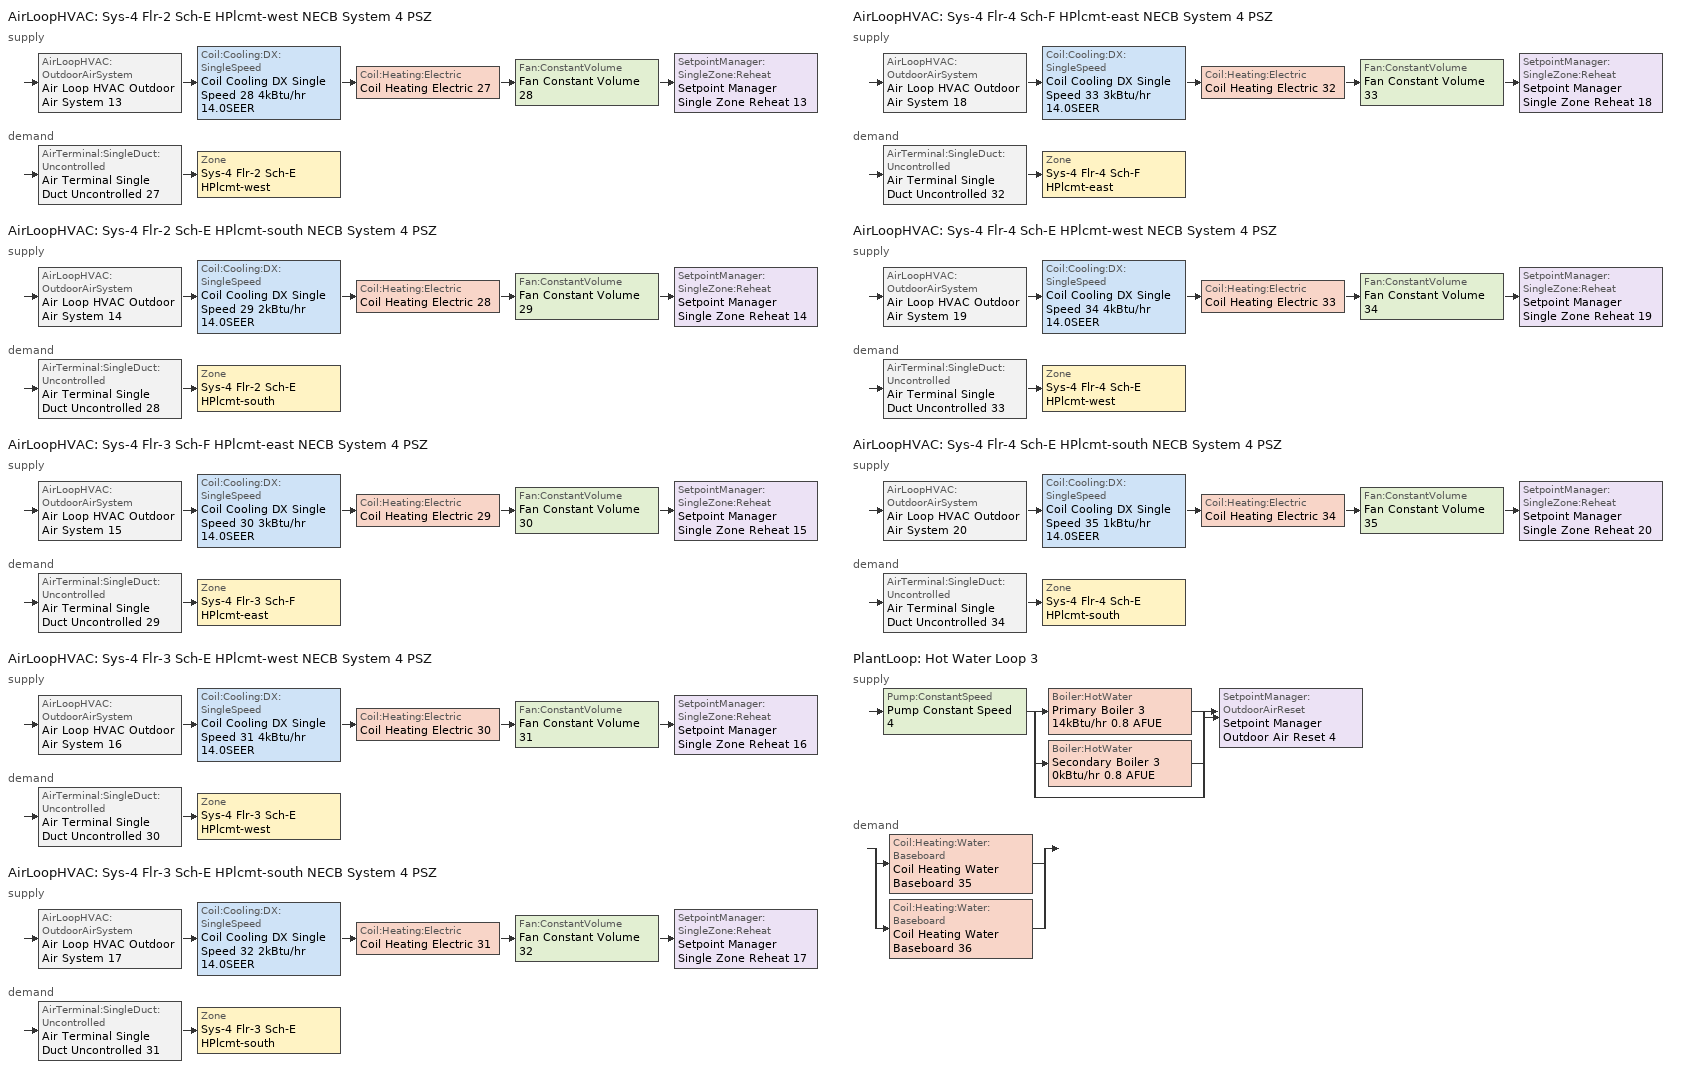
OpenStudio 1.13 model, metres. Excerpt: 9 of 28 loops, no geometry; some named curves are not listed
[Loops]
AirLoopHVAC 'Sys-4 Flr-2 Sch-E HPlcmt-west NECB System 4 PSZ'
 supply: AirLoopHVAC:OutdoorAirSystem 'Air Loop HVAC Outdoor Air System 13' > Coil:Cooling:DX:SingleSpeed 'Coil Cooling DX Single Speed 28 4kBtu/hr 14.0SEER' > Coil:Heating:Electric 'Coil Heating Electric 27' > Fan:ConstantVolume 'Fan Constant Volume 28' > SetpointManager:SingleZone:Reheat 'Setpoint Manager Single Zone Reheat 13'
 demand: AirTerminal:SingleDuct:Uncontrolled 'Air Terminal Single Duct Uncontrolled 27' > Zone 'Sys-4 Flr-2 Sch-E HPlcmt-west'
AirLoopHVAC 'Sys-4 Flr-2 Sch-E HPlcmt-south NECB System 4 PSZ'
 supply: AirLoopHVAC:OutdoorAirSystem 'Air Loop HVAC Outdoor Air System 14' > Coil:Cooling:DX:SingleSpeed 'Coil Cooling DX Single Speed 29 2kBtu/hr 14.0SEER' > Coil:Heating:Electric 'Coil Heating Electric 28' > Fan:ConstantVolume 'Fan Constant Volume 29' > SetpointManager:SingleZone:Reheat 'Setpoint Manager Single Zone Reheat 14'
 demand: AirTerminal:SingleDuct:Uncontrolled 'Air Terminal Single Duct Uncontrolled 28' > Zone 'Sys-4 Flr-2 Sch-E HPlcmt-south'
AirLoopHVAC 'Sys-4 Flr-3 Sch-F HPlcmt-east NECB System 4 PSZ'
 supply: AirLoopHVAC:OutdoorAirSystem 'Air Loop HVAC Outdoor Air System 15' > Coil:Cooling:DX:SingleSpeed 'Coil Cooling DX Single Speed 30 3kBtu/hr 14.0SEER' > Coil:Heating:Electric 'Coil Heating Electric 29' > Fan:ConstantVolume 'Fan Constant Volume 30' > SetpointManager:SingleZone:Reheat 'Setpoint Manager Single Zone Reheat 15'
 demand: AirTerminal:SingleDuct:Uncontrolled 'Air Terminal Single Duct Uncontrolled 29' > Zone 'Sys-4 Flr-3 Sch-F HPlcmt-east'
AirLoopHVAC 'Sys-4 Flr-3 Sch-E HPlcmt-west NECB System 4 PSZ'
 supply: AirLoopHVAC:OutdoorAirSystem 'Air Loop HVAC Outdoor Air System 16' > Coil:Cooling:DX:SingleSpeed 'Coil Cooling DX Single Speed 31 4kBtu/hr 14.0SEER' > Coil:Heating:Electric 'Coil Heating Electric 30' > Fan:ConstantVolume 'Fan Constant Volume 31' > SetpointManager:SingleZone:Reheat 'Setpoint Manager Single Zone Reheat 16'
 demand: AirTerminal:SingleDuct:Uncontrolled 'Air Terminal Single Duct Uncontrolled 30' > Zone 'Sys-4 Flr-3 Sch-E HPlcmt-west'
AirLoopHVAC 'Sys-4 Flr-3 Sch-E HPlcmt-south NECB System 4 PSZ'
 supply: AirLoopHVAC:OutdoorAirSystem 'Air Loop HVAC Outdoor Air System 17' > Coil:Cooling:DX:SingleSpeed 'Coil Cooling DX Single Speed 32 2kBtu/hr 14.0SEER' > Coil:Heating:Electric 'Coil Heating Electric 31' > Fan:ConstantVolume 'Fan Constant Volume 32' > SetpointManager:SingleZone:Reheat 'Setpoint Manager Single Zone Reheat 17'
 demand: AirTerminal:SingleDuct:Uncontrolled 'Air Terminal Single Duct Uncontrolled 31' > Zone 'Sys-4 Flr-3 Sch-E HPlcmt-south'
AirLoopHVAC 'Sys-4 Flr-4 Sch-F HPlcmt-east NECB System 4 PSZ'
 supply: AirLoopHVAC:OutdoorAirSystem 'Air Loop HVAC Outdoor Air System 18' > Coil:Cooling:DX:SingleSpeed 'Coil Cooling DX Single Speed 33 3kBtu/hr 14.0SEER' > Coil:Heating:Electric 'Coil Heating Electric 32' > Fan:ConstantVolume 'Fan Constant Volume 33' > SetpointManager:SingleZone:Reheat 'Setpoint Manager Single Zone Reheat 18'
 demand: AirTerminal:SingleDuct:Uncontrolled 'Air Terminal Single Duct Uncontrolled 32' > Zone 'Sys-4 Flr-4 Sch-F HPlcmt-east'
AirLoopHVAC 'Sys-4 Flr-4 Sch-E HPlcmt-west NECB System 4 PSZ'
 supply: AirLoopHVAC:OutdoorAirSystem 'Air Loop HVAC Outdoor Air System 19' > Coil:Cooling:DX:SingleSpeed 'Coil Cooling DX Single Speed 34 4kBtu/hr 14.0SEER' > Coil:Heating:Electric 'Coil Heating Electric 33' > Fan:ConstantVolume 'Fan Constant Volume 34' > SetpointManager:SingleZone:Reheat 'Setpoint Manager Single Zone Reheat 19'
 demand: AirTerminal:SingleDuct:Uncontrolled 'Air Terminal Single Duct Uncontrolled 33' > Zone 'Sys-4 Flr-4 Sch-E HPlcmt-west'
AirLoopHVAC 'Sys-4 Flr-4 Sch-E HPlcmt-south NECB System 4 PSZ'
 supply: AirLoopHVAC:OutdoorAirSystem 'Air Loop HVAC Outdoor Air System 20' > Coil:Cooling:DX:SingleSpeed 'Coil Cooling DX Single Speed 35 1kBtu/hr 14.0SEER' > Coil:Heating:Electric 'Coil Heating Electric 34' > Fan:ConstantVolume 'Fan Constant Volume 35' > SetpointManager:SingleZone:Reheat 'Setpoint Manager Single Zone Reheat 20'
 demand: AirTerminal:SingleDuct:Uncontrolled 'Air Terminal Single Duct Uncontrolled 34' > Zone 'Sys-4 Flr-4 Sch-E HPlcmt-south'
PlantLoop 'Hot Water Loop 3'
 supply: Pump:ConstantSpeed 'Pump Constant Speed 4' > split
  | Boiler:HotWater 'Primary Boiler 3 14kBtu/hr 0.8 AFUE'
  | Boiler:HotWater 'Secondary Boiler 3 0kBtu/hr 0.8 AFUE'
  | bypass
  join > SetpointManager:OutdoorAirReset 'Setpoint Manager Outdoor Air Reset 4'
 demand: split
  | Coil:Heating:Water:Baseboard 'Coil Heating Water Baseboard 35'
  | Coil:Heating:Water:Baseboard 'Coil Heating Water Baseboard 36'
[Sizing:Zone] Zone Cooling Design Supply Air Temperature Input Method=SupplyAirTemperature; Zone Cooling Design Supply Air Temperature {C}=13; Zone Cooling Design Supply Air Temperature Difference {deltaC}=11.11; Zone Heating Design Supply Air Temperature Input Method=SupplyAirTemperature; Zone Heating Design Supply Air Temperature {C}=43; Zone Heating Design Supply Air Temperature Difference {deltaC}=11.11; Zone Cooling Design Supply Air Humidity Ratio {kg-H2O/kg-air}=0.0085; Zone Heating Design Supply Air Humidity Ratio {kg-H2O/kg-air}=0.008; Zone Heating Sizing Factor=1.3; Zone Cooling Sizing Factor=1.1; Cooling Design Air Flow Method=DesignDay; Heating Design Air Flow Method=DesignDay; Account for Dedicated Outdoor Air System=No; Dedicated Outdoor Air System Control Strategy=NeutralSupplyAir; Dedicated Outdoor Air Low Setpoint Temperature for Design {C}=autosize; Dedicated Outdoor Air High Setpoint Temperature for Design {C}=autosize
Sys-4 Flr-2 Sch-E HPlcmt-west; Sys-4 Flr-2 Sch-E HPlcmt-south; Sys-4 Flr-3 Sch-F HPlcmt-east; Sys-4 Flr-3 Sch-E HPlcmt-west; Sys-4 Flr-3 Sch-E HPlcmt-south; Sys-4 Flr-4 Sch-F HPlcmt-east; Sys-4 Flr-4 Sch-E HPlcmt-west; Sys-4 Flr-4 Sch-E HPlcmt-south
[Zone equipment]
Sys-4 Flr-2 Sch-E HPlcmt-west: Air Terminal Single Duct Uncontrolled 27, Zone HVAC Baseboard Convective Water 27
Sys-4 Flr-2 Sch-E HPlcmt-south: Air Terminal Single Duct Uncontrolled 28, Zone HVAC Baseboard Convective Water 28
Sys-4 Flr-3 Sch-F HPlcmt-east: Air Terminal Single Duct Uncontrolled 29, Zone HVAC Baseboard Convective Water 29
Sys-4 Flr-3 Sch-E HPlcmt-west: Air Terminal Single Duct Uncontrolled 30, Zone HVAC Baseboard Convective Water 30
Sys-4 Flr-3 Sch-E HPlcmt-south: Air Terminal Single Duct Uncontrolled 31, Zone HVAC Baseboard Convective Water 31
Sys-4 Flr-4 Sch-F HPlcmt-east: Air Terminal Single Duct Uncontrolled 32, Zone HVAC Baseboard Convective Water 32
Sys-4 Flr-4 Sch-E HPlcmt-west: Air Terminal Single Duct Uncontrolled 33, Zone HVAC Baseboard Convective Water 33
Sys-4 Flr-4 Sch-E HPlcmt-south: Air Terminal Single Duct Uncontrolled 34, Zone HVAC Baseboard Convective Water 34
[PlantLoop]
Hot Water Loop 3: Fluid Type=Water; Plant Loop Volume {m3}=Autocalculate; Load Distribution Scheme=Optimal
[Sizing:Plant]
Hot Water Loop 3: Loop Type=Heating; Design Loop Exit Temperature {C}=82; Loop Design Temperature Difference {deltaC}=16; Sizing Option=NonCoincident; Zone Timesteps in Averaging Window=1; Coincident Sizing Factor Mode=None
[Pump:ConstantSpeed]
Pump Constant Speed 4: Rated Flow Rate {m3/s}=autosize; Rated Pump Head {Pa}=179352; Rated Power Consumption {W}=autosize; Motor Efficiency=0.7; Fraction of Motor Inefficiencies to Fluid Stream=0; Pump Control Type=Intermittent
[Boiler:HotWater] Fuel Type=FuelOil#1; Nominal Thermal Efficiency=0.8; Water Outlet Upper Temperature Limit {C}=99; Boiler Flow Mode=ConstantFlow; Parasitic Electric Load {W}=0; Sizing Factor=1
Name | Nominal Capacity {W} | Normalized Boiler Efficiency Curve
Primary Boiler 3 14kBtu/hr 0.8 AFUE | 4213.48 | BOILER-EFFFPLR-NECB2011 3
Secondary Boiler 3 0kBtu/hr 0.8 AFUE | 0.001 | BOILER-EFFFPLR-NECB2011 7
[SetpointManager:OutdoorAirReset]
Setpoint Manager Outdoor Air Reset 4: Control Variable=Temperature; Setpoint at Outdoor Low Temperature {C}=82; Outdoor Low Temperature {C}=-16; Setpoint at Outdoor High Temperature {C}=60; Outdoor High Temperature {C}=0
[AirLoopHVAC] Availability Schedule=Always On Discrete; Design Supply Air Flow Rate {m3/s}=AutoSize
Sys-4 Flr-2 Sch-E HPlcmt-west NECB System 4 PSZ; Sys-4 Flr-2 Sch-E HPlcmt-south NECB System 4 PSZ; Sys-4 Flr-3 Sch-F HPlcmt-east NECB System 4 PSZ; Sys-4 Flr-3 Sch-E HPlcmt-west NECB System 4 PSZ; Sys-4 Flr-3 Sch-E HPlcmt-south NECB System 4 PSZ; Sys-4 Flr-4 Sch-F HPlcmt-east NECB System 4 PSZ; Sys-4 Flr-4 Sch-E HPlcmt-west NECB System 4 PSZ; Sys-4 Flr-4 Sch-E HPlcmt-south NECB System 4 PSZ
[Sizing:System] Type of Load to Size On=Sensible; Design Outdoor Air Flow Rate {m3/s}=Autosize; Minimum System Air Flow Ratio=1; Preheat Design Temperature {C}=7; Preheat Design Humidity Ratio {kg-H2O/kg-Air}=0.008; Precool Design Temperature {C}=13; Precool Design Humidity Ratio {kg-H2O/kg-Air}=0.008; Central Cooling Design Supply Air Temperature {C}=13; Central Heating Design Supply Air Temperature {C}=43; Sizing Option=NonCoincident; 100% Outdoor Air in Cooling=No; 100% Outdoor Air in Heating=No; Central Cooling Design Supply Air Humidity Ratio {kg-H2O/kg-Air}=0.0085; Central Heating Design Supply Air Humidity Ratio {kg-H2O/kg-Air}=0.008; Cooling Design Air Flow Method=DesignDay; Cooling Design Air Flow Rate {m3/s}=0; Heating Design Air Flow Method=DesignDay; Heating Design Air Flow Rate {m3/s}=0; System Outdoor Air Method=ZoneSum; Zone Maximum Outdoor Air Fraction=1; Cooling Supply Air Flow Rate Per Floor Area {m3/s-m2}=0.00996765; Cooling Fraction of Autosized Cooling Supply Air Flow Rate=1; Cooling Supply Air Flow Rate Per Unit Cooling Capacity {m3/s-W}=3.94755e-05; Heating Supply Air Flow Rate Per Floor Area {m3/s-m2}=0.00996765; Heating Fraction of Autosized Heating Supply Air Flow Rate=1; Heating Fraction of Autosized Cooling Supply Air Flow Rate=1; Heating Supply Air Flow Rate Per Unit Heating Capacity {m3/s-W}=3.15882e-05; Cooling Design Capacity Method=CoolingDesignCapacity; Cooling Design Capacity {W}=autosize; Cooling Design Capacity Per Floor Area {W/m2}=234.7; Fraction of Autosized Cooling Design Capacity=1; Heating Design Capacity Method=HeatingDesignCapacity; Heating Design Capacity {W}=autosize; Heating Design Capacity Per Floor Area {W/m2}=157; Fraction of Autosized Heating Design Capacity=1; Central Cooling Capacity Control Method=OnOff
Sys-4 Flr-2 Sch-E HPlcmt-west NECB System 4 PSZ; Sys-4 Flr-2 Sch-E HPlcmt-south NECB System 4 PSZ; Sys-4 Flr-3 Sch-F HPlcmt-east NECB System 4 PSZ; Sys-4 Flr-3 Sch-E HPlcmt-west NECB System 4 PSZ; Sys-4 Flr-3 Sch-E HPlcmt-south NECB System 4 PSZ; Sys-4 Flr-4 Sch-F HPlcmt-east NECB System 4 PSZ; Sys-4 Flr-4 Sch-E HPlcmt-west NECB System 4 PSZ; Sys-4 Flr-4 Sch-E HPlcmt-south NECB System 4 PSZ
[Fan:ConstantVolume] Availability Schedule=Always On Discrete; Fan Efficiency=0.39975; Pressure Rise {Pa}=640; Maximum Flow Rate {m3/s}=AutoSize; Motor Efficiency=0.615
Fan Constant Volume 28; Fan Constant Volume 29; Fan Constant Volume 30; Fan Constant Volume 31; Fan Constant Volume 32; Fan Constant Volume 33; Fan Constant Volume 34; Fan Constant Volume 35
[Coil:Cooling:DX:SingleSpeed] Availability Schedule=Always On Discrete; Rated Total Cooling Capacity {W}=autosize; Rated Sensible Heat Ratio=autosize; Rated COP {W/W}=3.8248; Rated Air Flow Rate {m3/s}=autosize; Rated Evaporator Fan Power Per Volume Flow Rate {W/(m3/s)}=773.3; Condenser Type=AirCooled; Evaporative Condenser Effectiveness=0; Evaporative Condenser Air Flow Rate {m3/s}=Autosize; Evaporative Condenser Pump Rated Power Consumption {W}=Autosize; Crankcase Heater Capacity {W}=0; Maximum Outdoor Dry-Bulb Temperature for Crankcase Heater Operation {C}=0; Basin Heater Capacity {W/K}=0; Basin Heater Setpoint Temperature {C}=10
Name | Total Cooling Capacity Function of Temperature Curve | Total Cooling Capacity Function of Flow Fraction Curve | Energy Input Ratio Function of Temperature Curve | Energy Input Ratio Function of Flow Fraction Curve | Part Load Fraction Correlation Curve
Coil Cooling DX Single Speed 28 4kBtu/hr 14.0SEER | DXCOOL-NECB2011-REF-CAPFT 20 | DXCOOL-NECB2011-REF-CAPFFLOW 20 | DXCOOL-NECB2011-REF-COOLEIRFT 20 | DXCOOL-NECB2011-REF-COOLEIRFFLOW 20 | DXCOOL-NECB2011-REF-COOLPLFFPLR 20
Coil Cooling DX Single Speed 29 2kBtu/hr 14.0SEER | DXCOOL-NECB2011-REF-CAPFT 21 | DXCOOL-NECB2011-REF-CAPFFLOW 21 | DXCOOL-NECB2011-REF-COOLEIRFT 21 | DXCOOL-NECB2011-REF-COOLEIRFFLOW 21 | DXCOOL-NECB2011-REF-COOLPLFFPLR 21
Coil Cooling DX Single Speed 30 3kBtu/hr 14.0SEER | DXCOOL-NECB2011-REF-CAPFT 23 | DXCOOL-NECB2011-REF-CAPFFLOW 23 | DXCOOL-NECB2011-REF-COOLEIRFT 23 | DXCOOL-NECB2011-REF-COOLEIRFFLOW 23 | DXCOOL-NECB2011-REF-COOLPLFFPLR 23
Coil Cooling DX Single Speed 31 4kBtu/hr 14.0SEER | DXCOOL-NECB2011-REF-CAPFT 24 | DXCOOL-NECB2011-REF-CAPFFLOW 24 | DXCOOL-NECB2011-REF-COOLEIRFT 24 | DXCOOL-NECB2011-REF-COOLEIRFFLOW 24 | DXCOOL-NECB2011-REF-COOLPLFFPLR 24
Coil Cooling DX Single Speed 32 2kBtu/hr 14.0SEER | DXCOOL-NECB2011-REF-CAPFT 25 | DXCOOL-NECB2011-REF-CAPFFLOW 25 | DXCOOL-NECB2011-REF-COOLEIRFT 25 | DXCOOL-NECB2011-REF-COOLEIRFFLOW 25 | DXCOOL-NECB2011-REF-COOLPLFFPLR 25
Coil Cooling DX Single Speed 33 3kBtu/hr 14.0SEER | DXCOOL-NECB2011-REF-CAPFT 26 | DXCOOL-NECB2011-REF-CAPFFLOW 26 | DXCOOL-NECB2011-REF-COOLEIRFT 26 | DXCOOL-NECB2011-REF-COOLEIRFFLOW 26 | DXCOOL-NECB2011-REF-COOLPLFFPLR 26
Coil Cooling DX Single Speed 34 4kBtu/hr 14.0SEER | DXCOOL-NECB2011-REF-CAPFT 27 | DXCOOL-NECB2011-REF-CAPFFLOW 27 | DXCOOL-NECB2011-REF-COOLEIRFT 27 | DXCOOL-NECB2011-REF-COOLEIRFFLOW 27 | DXCOOL-NECB2011-REF-COOLPLFFPLR 27
Coil Cooling DX Single Speed 35 1kBtu/hr 14.0SEER | DXCOOL-NECB2011-REF-CAPFT 28 | DXCOOL-NECB2011-REF-CAPFFLOW 28 | DXCOOL-NECB2011-REF-COOLEIRFT 28 | DXCOOL-NECB2011-REF-COOLEIRFFLOW 28 | DXCOOL-NECB2011-REF-COOLPLFFPLR 28
[Controller:OutdoorAir] Minimum Outdoor Air Flow Rate {m3/s}=Autosize; Maximum Outdoor Air Flow Rate {m3/s}=Autosize; Economizer Control Type=NoEconomizer; Economizer Control Action Type=ModulateFlow; Economizer Maximum Limit Dry-Bulb Temperature {C}=28; Economizer Maximum Limit Enthalpy {J/kg}=64000; Economizer Minimum Limit Dry-Bulb Temperature {C}=-100; Lockout Type=NoLockout; Minimum Limit Type=FixedMinimum; Minimum Outdoor Air Schedule=Always On Discrete; High Humidity Control=No; Heat Recovery Bypass Control Type=BypassWhenWithinEconomizerLimits
Name | Controller Mechanical Ventilation
Controller Outdoor Air 13 | Controller Mechanical Ventilation 13
Controller Outdoor Air 14 | Controller Mechanical Ventilation 14
Controller Outdoor Air 15 | Controller Mechanical Ventilation 15
Controller Outdoor Air 16 | Controller Mechanical Ventilation 16
Controller Outdoor Air 17 | Controller Mechanical Ventilation 17
Controller Outdoor Air 18 | Controller Mechanical Ventilation 18
Controller Outdoor Air 19 | Controller Mechanical Ventilation 19
Controller Outdoor Air 20 | Controller Mechanical Ventilation 20
[Controller:MechanicalVentilation] Availability Schedule=Always On Discrete; System Outdoor Air Method=ZoneSum
Controller Mechanical Ventilation 13; Controller Mechanical Ventilation 14; Controller Mechanical Ventilation 15; Controller Mechanical Ventilation 16; Controller Mechanical Ventilation 17; Controller Mechanical Ventilation 18; Controller Mechanical Ventilation 19; Controller Mechanical Ventilation 20
[AirLoopHVAC:OutdoorAirSystem]
Name | Controller
Air Loop HVAC Outdoor Air System 13 | Controller Outdoor Air 13
Air Loop HVAC Outdoor Air System 14 | Controller Outdoor Air 14
Air Loop HVAC Outdoor Air System 15 | Controller Outdoor Air 15
Air Loop HVAC Outdoor Air System 16 | Controller Outdoor Air 16
Air Loop HVAC Outdoor Air System 17 | Controller Outdoor Air 17
Air Loop HVAC Outdoor Air System 18 | Controller Outdoor Air 18
Air Loop HVAC Outdoor Air System 19 | Controller Outdoor Air 19
Air Loop HVAC Outdoor Air System 20 | Controller Outdoor Air 20
[SetpointManager:SingleZone:Reheat] Minimum Supply Air Temperature {C}=13; Maximum Supply Air Temperature {C}=99
Name | Control Zone
Setpoint Manager Single Zone Reheat 13 | Sys-4 Flr-2 Sch-E HPlcmt-west
Setpoint Manager Single Zone Reheat 14 | Sys-4 Flr-2 Sch-E HPlcmt-south
Setpoint Manager Single Zone Reheat 15 | Sys-4 Flr-3 Sch-F HPlcmt-east
Setpoint Manager Single Zone Reheat 16 | Sys-4 Flr-3 Sch-E HPlcmt-west
Setpoint Manager Single Zone Reheat 17 | Sys-4 Flr-3 Sch-E HPlcmt-south
Setpoint Manager Single Zone Reheat 18 | Sys-4 Flr-4 Sch-F HPlcmt-east
Setpoint Manager Single Zone Reheat 19 | Sys-4 Flr-4 Sch-E HPlcmt-west
Setpoint Manager Single Zone Reheat 20 | Sys-4 Flr-4 Sch-E HPlcmt-south
[Coil:Heating:Electric] Availability Schedule=Always On Discrete
Coil Heating Electric 27; Coil Heating Electric 28; Coil Heating Electric 29; Coil Heating Electric 30; Coil Heating Electric 31; Coil Heating Electric 32; Coil Heating Electric 33; Coil Heating Electric 34
[Coil:Heating:Water:Baseboard] Heating Design Capacity Method=HeatingDesignCapacity; Heating Design Capacity {W}=autosize; Heating Design Capacity Per Floor Area {W/m2}=0; Fraction of Autosized Heating Design Capacity=0.8
Coil Heating Water Baseboard 35; Coil Heating Water Baseboard 36
[ZoneHVAC:Baseboard:Convective:Water] Availability Schedule=Always On Discrete
Name | Heating Coil
Zone HVAC Baseboard Convective Water 35 | Coil Heating Water Baseboard 35
Zone HVAC Baseboard Convective Water 36 | Coil Heating Water Baseboard 36
[AirTerminal:SingleDuct:Uncontrolled] Availability Schedule=Always On Discrete; Maximum Air Flow Rate {m3/s}=AutoSize
Air Terminal Single Duct Uncontrolled 27; Air Terminal Single Duct Uncontrolled 28; Air Terminal Single Duct Uncontrolled 29; Air Terminal Single Duct Uncontrolled 30; Air Terminal Single Duct Uncontrolled 31; Air Terminal Single Duct Uncontrolled 32; Air Terminal Single Duct Uncontrolled 33; Air Terminal Single Duct Uncontrolled 34
[Schedule:Constant]
Always On Discrete: Value=1
[Curve:Biquadratic] Minimum Value of x=13; Maximum Value of x=24; Minimum Value of y=24; Maximum Value of y=46
Name | Coefficient1 Constant | Coefficient2 x | Coefficient3 x**2 | Coefficient4 y | Coefficient5 y**2 | Coefficient6 x*y
DXCOOL-NECB2011-REF-CAPFT 20; DXCOOL-NECB2011-REF-CAPFT 21; DXCOOL-NECB2011-REF-CAPFT 23; DXCOOL-NECB2011-REF-CAPFT 24; DXCOOL-NECB2011-REF-CAPFT 25; DXCOOL-NECB2011-REF-CAPFT 26; DXCOOL-NECB2011-REF-CAPFT 27; DXCOOL-NECB2011-REF-CAPFT 28 | 0.867905 | 0.0142459 | 0.00055436 | -0.0075575 | 3.3e-05 | -0.0001918
DXCOOL-NECB2011-REF-COOLEIRFT 20; DXCOOL-NECB2011-REF-COOLEIRFT 21; DXCOOL-NECB2011-REF-COOLEIRFT 23; DXCOOL-NECB2011-REF-COOLEIRFT 24; DXCOOL-NECB2011-REF-COOLEIRFT 25; DXCOOL-NECB2011-REF-COOLEIRFT 26; DXCOOL-NECB2011-REF-COOLEIRFT 27; DXCOOL-NECB2011-REF-COOLEIRFT 28 | 0.116936 | 0.0284933 | -0.0004112 | 0.0214108 | 0.00016103 | -0.0006791
[Curve:Quadratic] Coefficient1 Constant=1; Coefficient2 x=0; Coefficient3 x**2=0; Minimum Value of x=0; Maximum Value of x=1
DXCOOL-NECB2011-REF-CAPFFLOW 20; DXCOOL-NECB2011-REF-COOLEIRFFLOW 20; DXCOOL-NECB2011-REF-CAPFFLOW 21; DXCOOL-NECB2011-REF-COOLEIRFFLOW 21; DXCOOL-NECB2011-REF-CAPFFLOW 23; DXCOOL-NECB2011-REF-COOLEIRFFLOW 23; DXCOOL-NECB2011-REF-CAPFFLOW 24; DXCOOL-NECB2011-REF-COOLEIRFFLOW 24; DXCOOL-NECB2011-REF-CAPFFLOW 25; DXCOOL-NECB2011-REF-COOLEIRFFLOW 25; DXCOOL-NECB2011-REF-CAPFFLOW 26; DXCOOL-NECB2011-REF-COOLEIRFFLOW 26; DXCOOL-NECB2011-REF-CAPFFLOW 27; DXCOOL-NECB2011-REF-COOLEIRFFLOW 27; DXCOOL-NECB2011-REF-CAPFFLOW 28
[Curve:Cubic] Maximum Value of x=1
Name | Coefficient1 Constant | Coefficient2 x | Coefficient3 x**2 | Coefficient4 x**3 | Minimum Value of x
DXCOOL-NECB2011-REF-COOLPLFFPLR 20; DXCOOL-NECB2011-REF-COOLPLFFPLR 21; DXCOOL-NECB2011-REF-COOLPLFFPLR 23; DXCOOL-NECB2011-REF-COOLPLFFPLR 24; DXCOOL-NECB2011-REF-COOLPLFFPLR 25; DXCOOL-NECB2011-REF-COOLPLFFPLR 26; DXCOOL-NECB2011-REF-COOLPLFFPLR 27 | 0.0277 | 4.9151 | -8.184 | 4.2702 | 0.7
BOILER-EFFFPLR-NECB2011 3; BOILER-EFFFPLR-NECB2011 7 | 0.2901 | 2.6664 | -3.764 | 1.82 | 0
